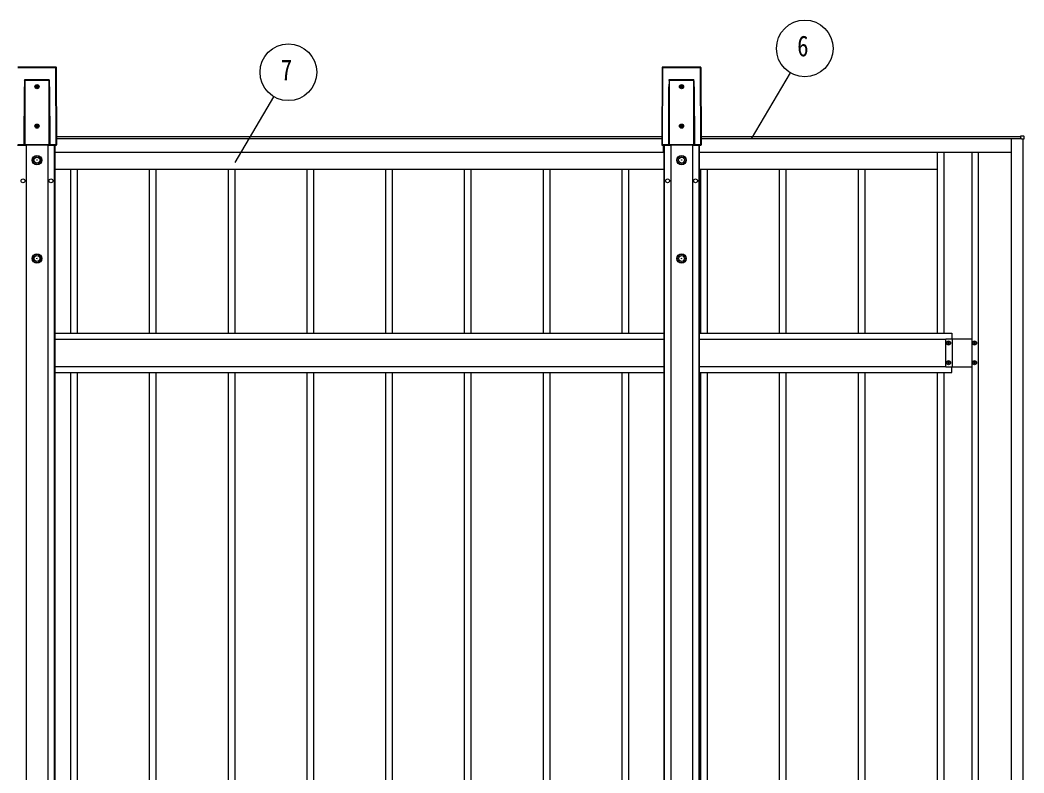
# Model space of a CAD drawing. Units: millimetres, scale not verified. Extents: x -10512 to 10512, y -7425 to 7425.
# Drawn here: x -1050 to 1499, y 420 to 2334 of the extents above; entities that cross this region are included whole.
import ezdxf
from ezdxf.enums import TextEntityAlignment as Align

# ---------------------------------------------------------------- set-up
doc = ezdxf.new("R2010")
doc.units = ezdxf.units.MM
doc.header["$LTSCALE"] = 30
doc.layers.add('0-5_YKK_A1', color=4, linetype='Continuous')
doc.layers.add('0-6_YKK_D', color=6, linetype='Continuous')
doc.styles.add('ＭＳ ゴシック', font='')
doc.styles.get('ＭＳ ゴシック').set_extended_font_data('MS Gothic')

msp = doc.modelspace()

# ---------------------------------------------------------------- linework, layer by layer
at = {"layer": '0-5_YKK_A1'}
for p, q in [((-958.72, 2213.75), (-1056.23, 2213.75)), ((-958.72, 2213.74), (-1056.23, 2213.74)), ((-1055.76, 2213.27), (-959.2, 2213.27)), ((-959.2, 2212.74), (-1055.76, 2212.74)), ((-959.2, 2213.27), (-958.72, 2213.74)), ((-959.2, 2213.27), (-959.2, 2212.74)), ((-958.57, 2016.56), (-959.2, 2212.74)), ((-958.72, 2213.75), (-958.72, 2213.74)), ((-958.23, 2213.25), (-958.7, 2212.77)), ((-958.7, 2212.77), (-958.08, 2016.59)), ((-957.59, 2016.1), (-958.23, 2213.25)), ((-958.22, 2213.25), (-958.23, 2213.25)), ((-957.59, 2016.11), (-958.22, 2213.25)), ((580.27, 2213.25), (579.63, 2016.11)), ((580.12, 2016.59), (580.75, 2212.77)), ((580.75, 2212.77), (580.27, 2213.25)), ((580.27, 2213.25), (580.27, 2213.25)), ((581.24, 2212.74), (580.62, 2016.56)), ((678.28, 2213.75), (580.77, 2213.75)), ((580.77, 2213.75), (580.77, 2213.74)), ((580.77, 2213.74), (581.24, 2213.27)), ((678.28, 2213.74), (580.77, 2213.74)), ((581.24, 2213.27), (677.8, 2213.27)), ((581.24, 2213.27), (581.24, 2212.74)), ((677.8, 2212.74), (581.24, 2212.74)), ((677.8, 2213.27), (678.28, 2213.74)), ((677.8, 2213.27), (677.8, 2212.74)), ((678.43, 2016.56), (677.8, 2212.74)), ((678.28, 2213.75), (678.28, 2213.74)), ((678.77, 2213.25), (678.3, 2212.77)), ((678.3, 2212.77), (678.92, 2016.59)), ((679.41, 2016.1), (678.77, 2213.25)), ((678.78, 2213.25), (678.77, 2213.25)), ((679.41, 2016.11), (678.78, 2213.25)), ((-1038.54, 2182.66), (-976.42, 2182.66)), ((-976.42, 2180.04), (-1038.54, 2180.04)), ((-1038.54, 2180.04), (-1038.54, 2017.11)), ((-976.42, 2017.11), (-976.42, 2180.04)), ((598.46, 2182.66), (660.58, 2182.66)), ((660.58, 2180.04), (598.46, 2180.04)), ((598.46, 2180.04), (598.46, 2017.11)), ((660.58, 2017.11), (660.58, 2180.04)), ((-1040.01, 2016.67), (-1039.54, 2163.45)), ((-1039.04, 2163.43), (-1039.51, 2016.64)), ((-1039.04, 2017.11), (-1039.04, 2163.43)), ((-1007, 2165.52), (-1007, 2166.48)), ((-975.92, 2163.43), (-975.92, 2017.11)), ((-975.45, 2016.64), (-975.92, 2163.43)), ((-975.42, 2163.45), (-974.95, 2016.67)), ((596.99, 2016.67), (597.46, 2163.45)), ((597.96, 2163.43), (597.49, 2016.64)), ((597.96, 2017.11), (597.96, 2163.43)), ((630, 2165.52), (630, 2166.48)), ((661.08, 2163.43), (661.08, 2017.11)), ((661.55, 2016.64), (661.08, 2163.43)), ((661.58, 2163.45), (662.05, 2016.67)), ((-1007, 2065.52), (-1007, 2066.48)), ((630, 2065.52), (630, 2066.48)), ((-1056.87, 2015.61), (-1036.11, 2015.61)), ((-1056.87, 2015.6), (-1036.11, 2015.6)), ((-1056.38, 2016.56), (-1040, 2016.56)), ((-1039.07, 2016.09), (-1056.38, 2016.09)), ((-1039.51, 2016.64), (-1039.04, 2017.11)), ((-1038.54, 2016.62), (-1039.07, 2016.09)), ((-1038.54, 2017.11), (-976.42, 2017.11)), ((-1038.54, 2017.11), (-1038.54, 2016.62)), ((-976.42, 2016.62), (-1038.54, 2016.62)), ((-1036.11, 2015.61), (-1035.86, 2016.49)), ((-1035.86, 2016.49), (-978.98, 2016.49)), ((-1034.98, 2016.49), (-1034.98, -559.34)), ((-979.98, 2016.49), (-979.98, -559.34)), ((-978.98, 2016.49), (-978.73, 2015.61)), ((-978.73, 2015.61), (-958.09, 2015.61)), ((-978.73, 2015.6), (-958.09, 2015.6)), ((-976.42, 2017.11), (-976.42, 2016.62)), ((-975.89, 2016.09), (-976.42, 2016.62)), ((-975.92, 2017.11), (-975.45, 2016.64)), ((-958.57, 2016.09), (-975.89, 2016.09)), ((-974.96, 2016.56), (-958.57, 2016.56)), ((-963.68, 2015.61), (-963.68, -677.51)), ((-962.48, 2015.61), (-962.48, -677.51)), ((-961.48, 1997.93), (-961.48, 2015.61)), ((-961.48, 1997.92), (-961.48, 2015.61)), ((-958.57, 2016.09), (-958.57, 2016.56)), ((-958.09, 2015.61), (-958.57, 2016.09)), ((-958.09, 2015.61), (-958.09, 2015.6)), ((-958.08, 2016.59), (-957.59, 2016.1)), ((-957.66, 2037.92), (579.7, 2037.92)), ((-957.65, 2032.92), (579.69, 2032.92)), ((-957.65, 2032.9), (579.69, 2032.9)), ((-957.59, 2016.11), (-957.59, 2016.1)), ((579.63, 2016.1), (579.63, 2016.11)), ((580.62, 2016.09), (580.13, 2015.61)), ((580.13, 2015.61), (600.89, 2015.61)), ((580.13, 2015.6), (580.13, 2015.61)), ((580.13, 2015.6), (600.89, 2015.6)), ((580.62, 2016.56), (597, 2016.56)), ((580.62, 2016.56), (580.62, 2016.09)), ((597.93, 2016.09), (580.62, 2016.09)), ((583.52, 1997.92), (583.52, 2015.61)), ((584.52, 2015.61), (584.52, -677.51)), ((585.72, 2015.61), (585.72, -677.51)), ((597.49, 2016.64), (597.96, 2017.11)), ((598.46, 2016.62), (597.93, 2016.09)), ((598.46, 2017.11), (660.58, 2017.11)), ((598.46, 2017.11), (598.46, 2016.62)), ((660.58, 2016.62), (598.46, 2016.62)), ((600.89, 2015.61), (601.14, 2016.49)), ((601.14, 2016.49), (658.02, 2016.49)), ((602.02, 2016.49), (602.02, -559.34)), ((657.02, 2016.49), (657.02, -559.34)), ((658.02, 2016.49), (658.27, 2015.61)), ((658.27, 2015.61), (678.91, 2015.61)), ((658.27, 2015.6), (678.91, 2015.6)), ((660.58, 2017.11), (660.58, 2016.62)), ((661.11, 2016.09), (660.58, 2016.62)), ((661.08, 2017.11), (661.55, 2016.64)), ((678.43, 2016.09), (661.11, 2016.09)), ((662.04, 2016.56), (678.43, 2016.56)), ((673.32, 2015.61), (673.32, -677.51)), ((674.52, 2015.61), (674.52, -677.51)), ((675.52, 1997.92), (675.52, 2015.61)), ((678.43, 2016.09), (678.43, 2016.56)), ((678.91, 2015.61), (678.43, 2016.09)), ((678.91, 2015.61), (678.91, 2015.6)), ((678.92, 2016.59), (679.41, 2016.1)), ((679.34, 2037.92), (1491.02, 2037.92)), ((679.35, 2032.92), (1491.02, 2032.92)), ((679.35, 2032.9), (1489.02, 2032.9)), ((679.41, 2016.11), (679.41, 2016.1)), ((1467.52, -1078.99), (1467.52, 2032.43)), ((1467.52, 2032.43), (1492.52, 2032.43)), ((1489.02, 2032.9), (1489.02, 2032.43)), ((1491.02, 2039.44), (1498.55, 2038.98)), ((1491.02, 2038.94), (1491.02, 2039.44)), ((1491.02, 2033.04), (1491.02, 2038.94)), ((1492.02, 2032.43), (1492.02, 2032.74)), ((1492.52, 2031.24), (1492.52, 2032.44)), ((1492.84, 2031.24), (1492.52, 2031.24)), ((1498.55, 2031.24), (1492.84, 2031.24)), ((1497.52, -1077.79), (1497.52, 2031.24)), ((-962.48, 2012.93), (-961.48, 2012.93)), ((-962.48, 1997.92), (583.52, 1997.92)), ((583.52, 2012.93), (584.52, 2012.93)), ((674.52, 2012.93), (675.52, 2012.93)), ((675.52, 1997.92), (1467.52, 1997.92)), ((1278.52, 1997.92), (1278.52, 1537.93)), ((1295.52, 1997.92), (1295.52, 1537.93)), ((1366.52, 1997.92), (1366.52, -1044.49)), ((1382.52, 1997.92), (1382.52, -1044.49)), ((-962.48, 1954.93), (-906.38, 1954.93)), ((-921.48, 1537.93), (-921.48, 1954.93)), ((-921.48, 1954.93), (-706.38, 1954.93)), ((-904.48, 1537.93), (-904.48, 1954.93)), ((-721.48, 1537.93), (-721.48, 1954.93)), ((-721.48, 1954.93), (-506.38, 1954.93)), ((-704.48, 1537.93), (-704.48, 1954.93)), ((-521.48, 1537.93), (-521.48, 1954.93)), ((-521.48, 1954.93), (-306.38, 1954.93)), ((-504.48, 1537.93), (-504.48, 1954.93)), ((-321.48, 1537.93), (-321.48, 1954.93)), ((-321.48, 1954.93), (-106.38, 1954.93)), ((-304.48, 1537.93), (-304.48, 1954.93)), ((-121.48, 1537.93), (-121.48, 1954.93)), ((-121.48, 1954.93), (93.62, 1954.93)), ((-104.48, 1537.93), (-104.48, 1954.93)), ((78.52, 1537.93), (78.52, 1954.93)), ((78.52, 1954.93), (293.62, 1954.93)), ((95.52, 1537.93), (95.52, 1954.93)), ((278.52, 1537.93), (278.52, 1954.93)), ((278.52, 1954.93), (493.62, 1954.93)), ((295.52, 1537.93), (295.52, 1954.93)), ((478.52, 1537.93), (478.52, 1954.93)), ((478.52, 1954.93), (584.52, 1954.93)), ((495.52, 1537.93), (495.52, 1954.93)), ((674.52, 1954.93), (693.62, 1954.93)), ((678.52, 1537.93), (678.52, 1954.93)), ((678.52, 1954.93), (893.62, 1954.93)), ((695.52, 1537.93), (695.52, 1954.93)), ((878.52, 1537.93), (878.52, 1954.93)), ((878.52, 1954.93), (1093.62, 1954.93)), ((895.52, 1537.93), (895.52, 1954.93)), ((1078.52, 1537.93), (1078.52, 1954.93)), ((1078.52, 1954.93), (1278.52, 1954.93)), ((1095.52, 1537.93), (1095.52, 1954.93)), ((-962.48, 1537.93), (584.52, 1537.93)), ((-962.48, 1522.93), (584.52, 1522.93)), ((674.52, 1522.93), (1300.52, 1522.93)), ((1300.52, 1452.43), (1300.52, 1523.43)), ((1300.52, 1523.43), (1366.52, 1523.43)), ((1307.04, 1514.37), (1307.04, 1515.33)), ((1318.02, 1452.43), (1318.02, 1523.43)), ((1373.04, 1514.37), (1373.04, 1515.33)), ((1307.04, 1464.37), (1307.04, 1465.33)), ((1373.04, 1464.37), (1373.04, 1465.33)), ((-962.48, 1452.93), (584.52, 1452.93)), ((-962.48, 1437.93), (584.52, 1437.93)), ((-921.48, -484.49), (-921.48, 1437.93)), ((-904.48, -484.49), (-904.48, 1437.93)), ((-721.48, -484.49), (-721.48, 1437.93)), ((-704.48, -484.49), (-704.48, 1437.93)), ((-521.48, -484.49), (-521.48, 1437.93)), ((-504.48, -484.49), (-504.48, 1437.93)), ((-321.48, -484.49), (-321.48, 1437.93)), ((-304.48, -484.49), (-304.48, 1437.93)), ((-121.48, -484.49), (-121.48, 1437.93)), ((-104.48, -484.49), (-104.48, 1437.93)), ((78.52, -484.49), (78.52, 1437.93)), ((95.52, -484.49), (95.52, 1437.93)), ((278.52, -484.49), (278.52, 1437.93)), ((295.52, -484.49), (295.52, 1437.93)), ((478.52, -484.49), (478.52, 1437.93)), ((495.52, -484.49), (495.52, 1437.93)), ((674.52, 1452.93), (1300.52, 1452.93)), ((674.52, 1437.93), (1315.52, 1437.93)), ((678.52, -484.49), (678.52, 1437.93)), ((695.52, -484.49), (695.52, 1437.93)), ((878.52, -484.49), (878.52, 1437.93)), ((895.52, -484.49), (895.52, 1437.93)), ((1078.52, -484.49), (1078.52, 1437.93)), ((1095.52, -484.49), (1095.52, 1437.93)), ((1278.52, 1437.93), (1278.52, -484.49)), ((1295.52, 1437.93), (1295.52, -484.49)), ((1300.52, 1452.43), (1366.52, 1452.43)), ((1315.52, 1437.93), (1315.52, 1452.43))]:
    msp.add_line(p, q, dxfattribs=at)
for points in [[(580.27, 2213.25), (579.63, 2016.1), (580.12, 2016.59)], [(-1038.9, 2180.07), (-1038.62, 2182.05), (-1038.54, 2182.62), (-1038.54, 2182.66)], [(-1038.54, 2180.04), (-1038.56, 2180.04), (-1038.59, 2180.04), (-1038.61, 2180.04), (-1038.63, 2180.04), (-1038.65, 2180.04), (-1038.68, 2180.04), (-1038.7, 2180.04), (-1038.72, 2180.04)], [(-976.24, 2180.04), (-976.38, 2182.04), (-976.42, 2182.62), (-976.42, 2182.66)], [(-976.42, 2180.04), (-976.4, 2180.04), (-976.37, 2180.04), (-976.35, 2180.04), (-976.33, 2180.04), (-976.3, 2180.04), (-976.28, 2180.04), (-976.26, 2180.04), (-976.24, 2180.04)], [(598.1, 2180.07), (598.38, 2182.05), (598.46, 2182.62), (598.46, 2182.66)], [(598.46, 2180.04), (598.44, 2180.04), (598.41, 2180.04), (598.39, 2180.04), (598.37, 2180.04), (598.35, 2180.04), (598.32, 2180.04), (598.3, 2180.04), (598.28, 2180.04)], [(660.76, 2180.04), (660.62, 2182.04), (660.58, 2182.62), (660.58, 2182.66)], [(660.58, 2180.04), (660.6, 2180.04), (660.63, 2180.04), (660.65, 2180.04), (660.67, 2180.04), (660.7, 2180.04), (660.72, 2180.04), (660.74, 2180.04), (660.76, 2180.04)], [(-1008.92, 2164.56), (-1009.88, 2164.56), (-1009.88, 2163.6), (-1008.92, 2163.6)], [(-1007, 2166.48), (-1007.96, 2166.48), (-1007.96, 2165.52)], [(-1007.96, 2162.64), (-1007.96, 2161.68), (-1007, 2161.68), (-1007, 2162.64)], [(-1006.04, 2163.6), (-1005.08, 2163.6), (-1005.08, 2164.56), (-1006.04, 2164.56)], [(628.08, 2164.56), (627.12, 2164.56), (627.12, 2163.6), (628.08, 2163.6)], [(630, 2166.48), (629.04, 2166.48), (629.04, 2165.52)], [(629.04, 2162.64), (629.04, 2161.68), (630, 2161.68), (630, 2162.64)], [(630.96, 2163.6), (631.92, 2163.6), (631.92, 2164.56), (630.96, 2164.56)], [(-1007, 2066.48), (-1007.96, 2066.48), (-1007.96, 2065.52)], [(630, 2066.48), (629.04, 2066.48), (629.04, 2065.52)], [(-1008.92, 2064.56), (-1009.88, 2064.56), (-1009.88, 2063.6), (-1008.92, 2063.6)], [(-1007.96, 2062.64), (-1007.96, 2061.68), (-1007, 2061.68), (-1007, 2062.64)], [(-1006.04, 2063.6), (-1005.08, 2063.6), (-1005.08, 2064.56), (-1006.04, 2064.56)], [(628.08, 2064.56), (627.12, 2064.56), (627.12, 2063.6), (628.08, 2063.6)], [(629.04, 2062.64), (629.04, 2061.68), (630, 2061.68), (630, 2062.64)], [(630.96, 2063.6), (631.92, 2063.6), (631.92, 2064.56), (630.96, 2064.56)], [(-1038.54, 2017.11), (-1038.63, 2017.11), (-1038.72, 2017.11), (-1038.81, 2017.11), (-1038.88, 2017.11), (-1038.94, 2017.11), (-1038.99, 2017.11), (-1039.02, 2017.11), (-1039.04, 2017.11)], [(-976.42, 2017.11), (-976.33, 2017.11), (-976.24, 2017.11), (-976.15, 2017.11), (-976.08, 2017.11), (-976.01, 2017.11), (-975.97, 2017.11), (-975.94, 2017.11), (-975.92, 2017.11)], [(598.46, 2017.11), (598.37, 2017.11), (598.28, 2017.11), (598.19, 2017.11), (598.12, 2017.11), (598.06, 2017.11), (598.01, 2017.11), (597.98, 2017.11), (597.96, 2017.11)], [(660.58, 2017.11), (660.67, 2017.11), (660.76, 2017.11), (660.85, 2017.11), (660.92, 2017.11), (660.99, 2017.11), (661.03, 2017.11), (661.06, 2017.11), (661.08, 2017.11)], [(1492.22, 2032.74), (1491.02, 2032.74), (1491.02, 2033.04)], [(1499.02, 2038.48), (1499.02, 2031.24), (1498.55, 2031.24)], [(674.52, 1537.93), (1315.52, 1537.93), (1315.52, 1523.43)], [(1306.08, 1512.45), (1305.12, 1512.45), (1305.12, 1513.41), (1306.08, 1513.41)], [(1307.04, 1515.33), (1308, 1515.33), (1308, 1514.37)], [(1308, 1511.49), (1308, 1510.53), (1307.04, 1510.53), (1307.04, 1511.49)], [(1308.96, 1513.41), (1309.92, 1513.41), (1309.92, 1512.45), (1308.96, 1512.45)], [(1372.08, 1512.45), (1371.12, 1512.45), (1371.12, 1513.41), (1372.08, 1513.41)], [(1373.04, 1515.33), (1374, 1515.33), (1374, 1514.37)], [(1374, 1511.49), (1374, 1510.53), (1373.04, 1510.53), (1373.04, 1511.49)], [(1374.96, 1513.41), (1375.92, 1513.41), (1375.92, 1512.45), (1374.96, 1512.45)], [(1306.08, 1462.45), (1305.12, 1462.45), (1305.12, 1463.41), (1306.08, 1463.41)], [(1307.04, 1465.33), (1308, 1465.33), (1308, 1464.37)], [(1308, 1461.49), (1308, 1460.53), (1307.04, 1460.53), (1307.04, 1461.49)], [(1308.96, 1463.41), (1309.92, 1463.41), (1309.92, 1462.45), (1308.96, 1462.45)], [(1372.08, 1462.45), (1371.12, 1462.45), (1371.12, 1463.41), (1372.08, 1463.41)], [(1373.04, 1465.33), (1374, 1465.33), (1374, 1464.37)], [(1374, 1461.49), (1374, 1460.53), (1373.04, 1460.53), (1373.04, 1461.49)], [(1374.96, 1463.41), (1375.92, 1463.41), (1375.92, 1462.45), (1374.96, 1462.45)]]:
    msp.add_lwpolyline(points, dxfattribs=at)
for centre, radius in [((-1007.48, 2164.08), 5.3), ((-1007.48, 2164.08), 3), ((629.52, 2164.08), 5.3), ((629.52, 2164.08), 3), ((-1007.48, 2064.08), 5.3), ((-1007.48, 2064.08), 3), ((629.52, 2064.08), 5.3), ((629.52, 2064.08), 3), ((-1007.42, 1977.57), 12), ((629.58, 1977.57), 12), ((-1007.42, 1977.57), 10.88), ((-1007.42, 1977.57), 7.48), ((-1007.42, 1977.57), 0.5), ((629.58, 1977.57), 10.88), ((629.58, 1977.57), 7.48), ((629.58, 1977.57), 0.5), ((-1042.98, 1924.93), 5), ((-971.98, 1924.93), 5), ((594.02, 1924.93), 5), ((665.02, 1924.93), 5), ((-1007.42, 1727.57), 12), ((-1007.42, 1727.57), 10.88), ((-1007.42, 1727.57), 7.48), ((629.58, 1727.57), 12), ((629.58, 1727.57), 10.88), ((629.58, 1727.57), 7.48), ((-1007.42, 1727.57), 0.5), ((629.58, 1727.57), 0.5), ((1307.52, 1512.93), 5.3), ((1373.52, 1512.93), 5.3), ((1307.52, 1462.93), 5.3), ((1373.52, 1462.93), 5.3)]:
    msp.add_circle(centre, radius, dxfattribs=at)
for centre, radius, start, end in [((-959.21, 2212.76), 0.501, 0.24971, 89.75029), ((-959.1, 2215.5), 2.76, 267.8048, 278.19817), ((-958.73, 2213.24), 0.501, 0.24971, 89.75029), ((-958.72, 2213.25), 0.5, 0.18366, 90), ((580.77, 2213.25), 0.5, 90, 179.81634), ((580.77, 2213.24), 0.501, 90.24971, 179.75029), ((581.25, 2212.76), 0.501, 90.24971, 179.75029), ((581.14, 2215.5), 2.76, 261.80183, 272.1952), ((677.79, 2212.76), 0.501, 0.24971, 89.75029), ((677.9, 2215.5), 2.76, 267.8048, 278.19817), ((678.27, 2213.24), 0.501, 0.24971, 89.75029), ((678.28, 2213.25), 0.5, 0.18366, 90), ((-1040.11, 2171.07), 9.09, 81.20266, 82.35702), ((-597.16, 2150.08), 442.57, 175.77814, 176.1178), ((-1275.16, 2139.08), 301.89, 7.80423, 8.30085), ((-974.85, 2171.07), 9.09, 97.64298, 98.79734), ((596.89, 2171.07), 9.09, 81.20266, 82.35702), ((1039.84, 2150.08), 442.57, 175.77814, 176.1178), ((361.84, 2139.08), 301.89, 7.80423, 8.30085), ((662.15, 2171.07), 9.09, 97.64298, 98.79734), ((-1039.43, 2160.7), 2.76, 81.80183, 92.1952), ((-1008.92, 2165.52), 0.96, 270, 0), ((-1008.92, 2162.64), 0.96, 0, 90), ((-1006.04, 2165.52), 0.96, 180, 270), ((-1006.04, 2162.64), 0.96, 90, 180), ((-975.53, 2160.7), 2.76, 87.8048, 98.19817), ((597.57, 2160.7), 2.76, 81.80183, 92.1952), ((628.08, 2165.52), 0.96, 270, 0), ((628.08, 2162.64), 0.96, 0, 90), ((630.96, 2165.52), 0.96, 180, 270), ((630.96, 2162.64), 0.96, 90, 180), ((661.47, 2160.7), 2.76, 87.8048, 98.19817), ((-1008.92, 2065.52), 0.96, 270, 0), ((-1006.04, 2065.52), 0.96, 180, 270), ((628.08, 2065.52), 0.96, 270, 0), ((630.96, 2065.52), 0.96, 180, 270), ((-1008.92, 2062.64), 0.96, 0, 90), ((-1006.04, 2062.64), 0.96, 90, 180), ((628.08, 2062.64), 0.96, 0, 90), ((630.96, 2062.64), 0.96, 90, 180), ((-1039.9, 2013.91), 2.76, 81.80183, 92.1952), ((-1039.6, 2013.8), 2.79, 88.18282, 98.39155), ((-1038.54, 2017.12), 0.501, 180.24971, 269.75029), ((-976.42, 2017.12), 0.501, 270.24971, 359.75029), ((-975.06, 2013.91), 2.76, 87.8048, 98.19817), ((-975.36, 2013.8), 2.79, 81.60845, 91.81718), ((-958.47, 2019.32), 2.76, 267.8048, 278.19817), ((-958.58, 2016.59), 0.501, 270.24971, 359.75029), ((-958.1, 2016.11), 0.501, 270.24971, 359.75029), ((-958.09, 2016.1), 0.5, 270, 0.18366), ((580.13, 2016.1), 0.5, 179.81634, 270), ((580.14, 2016.11), 0.501, 180.24971, 269.75029), ((580.51, 2019.32), 2.76, 261.80183, 272.1952), ((580.62, 2016.59), 0.501, 180.24971, 269.75029), ((597.1, 2013.91), 2.76, 81.80183, 92.1952), ((597.4, 2013.8), 2.79, 88.18282, 98.39155), ((598.46, 2017.12), 0.501, 180.24971, 269.75029), ((660.58, 2017.12), 0.501, 270.24971, 359.75029), ((661.94, 2013.91), 2.76, 87.8048, 98.19817), ((661.64, 2013.8), 2.79, 81.60845, 91.81718), ((678.53, 2019.32), 2.76, 267.8048, 278.19817), ((678.42, 2016.59), 0.501, 270.24971, 359.75029), ((678.9, 2016.11), 0.501, 270.24971, 359.75029), ((678.91, 2016.1), 0.5, 270, 0.18366), ((1492.22, 2032.44), 0.3, 0, 90), ((1498.52, 2038.48), 0.5, 0, 86.5), ((1306.08, 1514.37), 0.96, 270, 0), ((1306.08, 1511.49), 0.96, 0, 90), ((1308.96, 1514.37), 0.96, 180, 270), ((1308.96, 1511.49), 0.96, 90, 180), ((1372.08, 1514.37), 0.96, 270, 0), ((1372.08, 1511.49), 0.96, 0, 90), ((1374.96, 1514.37), 0.96, 180, 270), ((1374.96, 1511.49), 0.96, 90, 180), ((1306.08, 1464.37), 0.96, 270, 0), ((1306.08, 1461.49), 0.96, 0, 90), ((1308.96, 1464.37), 0.96, 180, 270), ((1308.96, 1461.49), 0.96, 90, 180), ((1372.08, 1464.37), 0.96, 270, 0), ((1372.08, 1461.49), 0.96, 0, 90), ((1374.96, 1464.37), 0.96, 180, 270), ((1374.96, 1461.49), 0.96, 90, 180)]:
    msp.add_arc(centre, radius, start, end, dxfattribs=at)
for centre, major_axis, ratio, start_param, end_param in [((-1038.54, 2162.29), (0, -19.08), 0.052413, 3.5123474, 4.6513024), ((-1038.54, 2162.26), (0, -19.08), 0.026207, 3.5123474, 4.6513024), ((-1035.45, 2180.04), (0, -50), 0.061774, 4.6600291, 4.7123946), ((-979.51, 2180.04), (0, -50), 0.061774, 1.5707907, 1.6231562), ((-976.42, 2162.26), (0, -19.08), 0.026207, 1.6318829, 2.7708379), ((-976.42, 2162.29), (0, -19.08), 0.052413, 1.6318829, 2.7708379), ((598.46, 2162.29), (0, -19.08), 0.052413, 3.5123474, 4.6513024), ((598.46, 2162.26), (0, -19.08), 0.026207, 3.5123474, 4.6513024), ((601.55, 2180.04), (0, -50), 0.061774, 4.6600291, 4.7123946), ((657.49, 2180.04), (0, -50), 0.061774, 1.5707907, 1.6231562), ((660.58, 2162.26), (0, -19.08), 0.026207, 1.6318829, 2.7708379), ((660.58, 2162.29), (0, -19.08), 0.052413, 1.6318829, 2.7708379), ((-1039.01, 2016.67), (-0.543, -0.848), 0.992387, 5.2824884, 5.3922079), ((-1039.07, 2016.59), (0.941, -0.042), 0.529688, 3.2789358, 4.7362857), ((-1039.01, 2016.65), (-0.293, -0.417), 0.981557, 5.3232786, 5.4329981), ((-1039.07, 2016.59), (0.185, -0.478), 0.839234, 4.3937254, 5.8510754), ((-975.89, 2016.59), (-0.185, -0.478), 0.839234, 0.4321099, 1.8894599), ((-975.89, 2016.59), (0.941, 0.042), 0.529688, 4.6884922, 6.1458421), ((-975.95, 2016.65), (0.293, -0.417), 0.981557, 0.8501872, 0.9599067), ((-975.95, 2016.67), (0.543, -0.848), 0.992387, 0.8909775, 1.0006969), ((597.99, 2016.67), (-0.543, -0.848), 0.992387, 5.2824884, 5.3922079), ((597.93, 2016.59), (0.941, -0.042), 0.529688, 3.2789358, 4.7362857), ((597.99, 2016.65), (-0.293, -0.417), 0.981557, 5.3232786, 5.4329981), ((597.93, 2016.59), (0.185, -0.478), 0.839234, 4.3937254, 5.8510754), ((661.11, 2016.59), (-0.185, -0.478), 0.839234, 0.4321099, 1.8894599), ((661.11, 2016.59), (0.941, 0.042), 0.529688, 4.6884922, 6.1458421), ((661.05, 2016.65), (0.293, -0.417), 0.981557, 0.8501872, 0.9599067), ((661.05, 2016.67), (0.543, -0.848), 0.992387, 0.8909775, 1.0006969)]:
    msp.add_ellipse(centre, major_axis=major_axis, ratio=ratio, start_param=start_param, end_param=end_param, dxfattribs=at)
at = {"layer": '0-6_YKK_D'}
for p, q in [((807.26, 2031.84), (905.96, 2199.46)), ((-504.27, 1971.16), (-405.57, 2138.79))]:
    msp.add_line(p, q, dxfattribs=at)
for centre in [(942.49, 2261.51), (-369.04, 2200.83)]:
    msp.add_circle(centre, 72, dxfattribs=at)

# ---------------------------------------------------------------- texts
at = {"layer": '0-6_YKK_D', "style": 'ＭＳ ゴシック', "width": 0.8}
for s, p in [('6', (923.29, 2225.51)), ('7', (-388.24, 2164.83))]:
    msp.add_text(s, height=52.79, dxfattribs=at).set_placement(p, align=Align.BOTTOM_LEFT)

doc.saveas('drawing.dxf')
